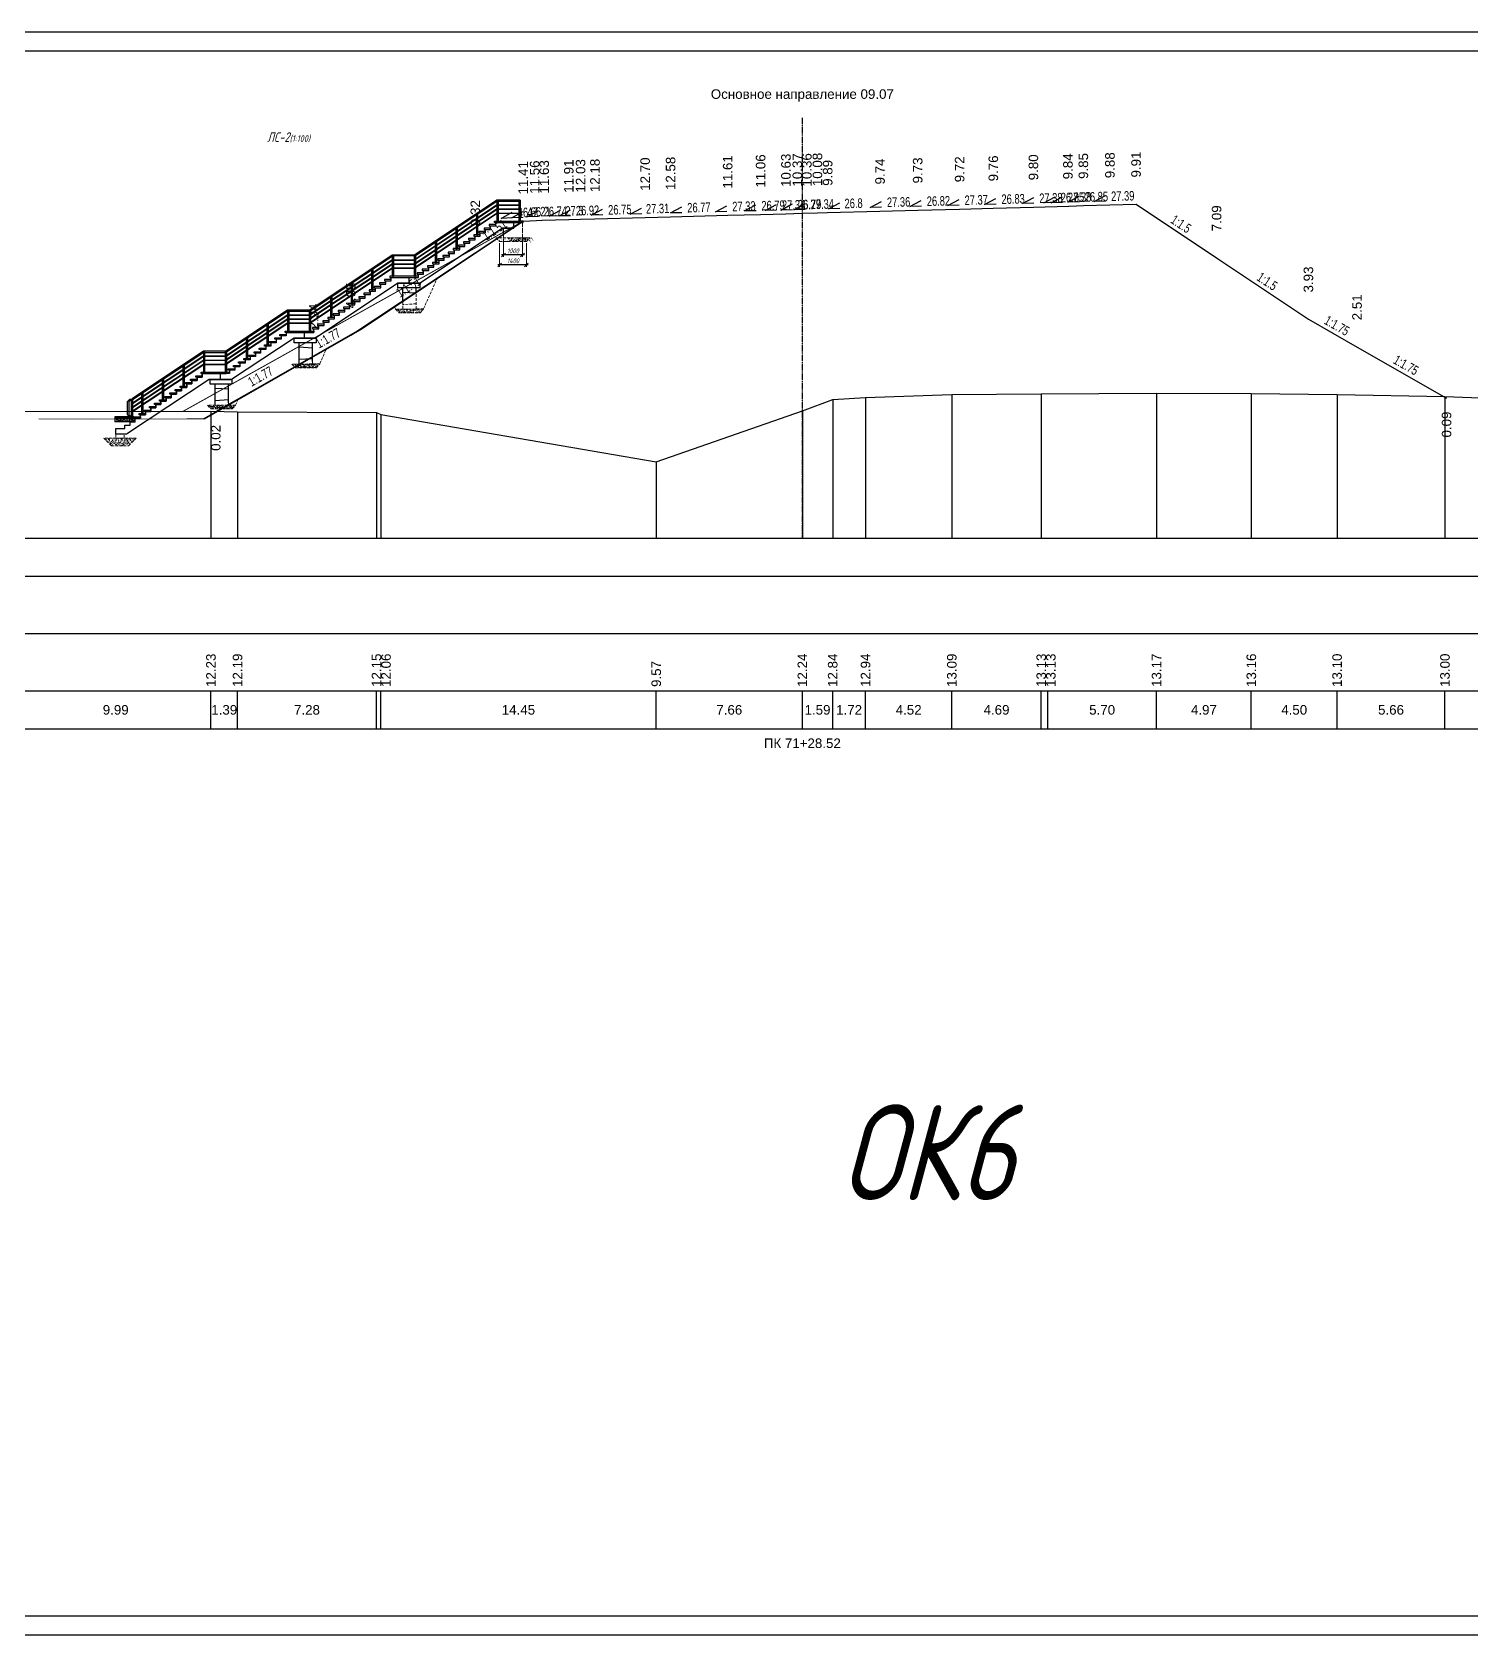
# Model space of a CAD drawing. Header units: millimetres. Extents: x 0 to 285450075, y -3000605 to 8125189010.
# Drawn here: x 8984700 to 9060133, y -37047 to 46953 of the extents above; entities that cross this region are included whole.
import ezdxf
from ezdxf.enums import TextEntityAlignment as Align

# ---------------------------------------------------------------- set-up
doc = ezdxf.new("R2010")
doc.units = ezdxf.units.MM
for name, pattern in [('ACAD_ISO02W100', [15, 12, -3]), ('DASHED', [7, 5, -2, 0]), ('осевая2', [1.125, 0.75, -0.125, 0.125, -0.125]), ('Штриховая', [3, 2, -1])]:
    doc.linetypes.add(name, pattern=pattern)
for name, color, linetype, lineweight in [('!!ТЕКСТ', 3, 'Continuous', 20), ('02_Доп.основные', 255, 'Continuous', 25), ('04_Невидимые', 3, 'Continuous', 13), ('10_Текст', 255, 'Continuous', 25), ('osn linii', 4, 'Continuous', 40), ('ИС_TXT_ЗГЛ', 1, 'Continuous', 35), ('ИС_Земля_Med', 32, 'Земля', 20), ('ИС_ЛС_Mid', 7, 'Continuous', 35), ('ИС_ЛС_Невид', 3, 'Штриховая', 18), ('ИС_ЛС_Тон', 3, 'Continuous', 18), ('ИС_Основная', 7, 'Continuous', 35), ('ИС_РЗМ', 3, 'Continuous', 18)]:
    doc.layers.add(name, color=color, linetype=linetype, lineweight=lineweight)
for name, color, linetype in [('Код_510', 7, 'Continuous'), ('Красный поперечник', 1, 'Continuous'), ('ограждение', 7, 'Continuous'), ('Ось', 1, 'осевая2'), ('Откосы', 7, 'Continuous'), ('Подписи поперечников', 7, 'Continuous'), ('Рабочие отметки', 7, 'Continuous'), ('Таблица', 7, 'Continuous'), ('Уклоны проезжей части', 7, 'Continuous'), ('Черный поперечник', 3, 'Continuous')]:
    doc.layers.add(name, color=color, linetype=linetype)
doc.styles.add('0', font='isocpeur.ttf', dxfattribs={"width": 0.8, "oblique": 15})
doc.styles.add('ISOCPEUR', font='isocpeur.ttf', dxfattribs={"width": 0.8, "oblique": 15, "height": 2.5})
doc.styles.get("Standard").update_dxf_attribs({"font": 'arial.ttf'})
doc.linetypes.add('Земля', pattern='A,5.9,[130,ltypeshp.shx,S=1.5,R=-30,X=0,Y=-1.3],1.5,[130,ltypeshp.shx,S=1.5,R=-30,X=0,Y=-1.3],1.5,[130,ltypeshp.shx,S=1.5,R=-30,X=0,Y=-1.3],0.1', length=9)
doc.dimstyles.new('М100мнв', dxfattribs={"dimscale": 100, "dimtxt": 2.5, "dimasz": 2, "dimexe": 1, "dimexo": 0.9, "dimgap": 0.9, "dimtad": 1, "dimdec": 0, "dimtxsty": '0', "dimblk": 'OBLIQUE', "dimcen": 2.5, "dimdle": 1, "dimclrd": 3, "dimclre": 3, "dimclrt": 256, "dimadec": 0, "dimazin": 0, "dimtfac": 1, "dimtdec": 0, "dimtmove": 1, "dimatfit": 3, "dimldrblk": 'OBLIQUE', "dimfxl": 1, "dimlwe": -1, "dimarcsym": 0})

# ---------------------------------------------------------------- blocks, each defined once
blk = doc.blocks.new('_OBLIQUE')
at = {"color": 0, "linetype": 'ByBlock', "lineweight": -2}
blk.add_line((0.5, 0.5), (-0.5, -0.5), dxfattribs=at)
blk = doc.blocks.new('*D1834')
at = {"layer": 'Defpoints', "color": 0, "transparency": 16777216}
for p in [(9046252, 67286), (9047253, 67286), (9046252, 66386)]:
    blk.add_point(p, dxfattribs=at)
at = {"layer": 'ИС_РЗМ', "color": 3, "lineweight": -2, "transparency": 16777216}
blk.add_line((9047353, 66386), (9046152, 66386), dxfattribs=at)
at = {"layer": 'ИС_РЗМ', "color": 3, "transparency": 16777216}
for p, q in [((9046252, 67196), (9046252, 66286)), ((9047253, 67196), (9047253, 66286))]:
    blk.add_line(p, q, dxfattribs=at)
at = {"layer": 'ИС_РЗМ', "color": 3, "lineweight": -2, "transparency": 16777216, "xscale": 200, "yscale": 200, "zscale": 200, "rotation": 180}
blk.add_blockref('_OBLIQUE', (9046252, 66386), dxfattribs=at)
at = {"layer": 'ИС_РЗМ', "color": 3, "lineweight": -2, "transparency": 16777216, "xscale": 200, "yscale": 200, "zscale": 200}
blk.add_blockref('_OBLIQUE', (9047253, 66386), dxfattribs=at)
at = {"layer": 'ИС_РЗМ', "transparency": 16777216, "insert": (9046753, 66601), "char_height": 250, "attachment_point": 5, "style": '0'}
blk.add_mtext('1000', dxfattribs=at)
blk = doc.blocks.new('*D1835')
at = {"layer": 'Defpoints', "color": 0, "transparency": 16777216}
for p in [(9046052, 67086), (9047452, 67086), (9046052, 65863)]:
    blk.add_point(p, dxfattribs=at)
at = {"layer": 'ИС_РЗМ', "color": 3, "transparency": 16777216}
for p, q in [((9046052, 66996), (9046052, 65763)), ((9047452, 66996), (9047452, 65763))]:
    blk.add_line(p, q, dxfattribs=at)
at = {"layer": 'ИС_РЗМ', "color": 3, "lineweight": -2, "transparency": 16777216}
blk.add_line((9047552, 65863), (9045952, 65863), dxfattribs=at)
at = {"layer": 'ИС_РЗМ', "color": 3, "lineweight": -2, "transparency": 16777216, "xscale": 200, "yscale": 200, "zscale": 200, "rotation": 180}
blk.add_blockref('_OBLIQUE', (9046052, 65863), dxfattribs=at)
at = {"layer": 'ИС_РЗМ', "color": 3, "lineweight": -2, "transparency": 16777216, "xscale": 200, "yscale": 200, "zscale": 200}
blk.add_blockref('_OBLIQUE', (9047452, 65863), dxfattribs=at)
at = {"layer": 'ИС_РЗМ', "transparency": 16777216, "insert": (9046752, 66078), "char_height": 250, "attachment_point": 5, "style": '0'}
blk.add_mtext('1400', dxfattribs=at)
blk = doc.blocks.new('енркен')
at = {"layer": '04_Невидимые'}
h = blk.add_hatch(dxfattribs=at)
h.set_pattern_fill('AR-CONC', color=256, scale=30, angle=180, style=0)
h.set_pattern_definition([(230, (-78330817.23, -160775.62), (-215.1780548, 18.8256405), [22.5, -247.5]), (175, (-78330817.23, -160775.62), (41.6254001, -225.6576401), [18, -198]), (280.45144446, (-78330835.17, -160774.05), (-173.552654, -206.8319973), [19.1220576, -210.3426336]), (226.1842, (-78330817.23, -160835.62), (-320.1723992, 49.6557842), [33.75, -371.25]), (276.6356355, (-78330843.9, -160831.48), (-280.3985837, -292.2355802), [28.6831026, -315.514128]), (171.184164, (-78330817.23, -160835.62), (-280.3985835, -292.2355801), [27, -297.0000003]), (201, (-78330847.23, -160820.62), (-179.07211564, 120.7856672), [22.5, -247.5]), (146, (-78330847.23, -160820.62), (-72.9945996, -217.5450135), [18, -198]), (251.45144474, (-78330862.16, -160810.56), (-252.066713, -96.75934584), [19.122057, -210.3426336]), (217.5, (-78330817.234, -160775.62), (-3.647956595, -99.86815615), [0, -195.6, 0, -201, 0, -198.75]), (187.5, (-78330817.23, -160775.62), (-78.92086123, -118.32351356), [0, -114.6, 0, -191.1, 0, -75.75]), (147.5, (-78330750.33, -160775.62), (-160.14673085, 6.76646152), [0, -75, 0, -234, 0, -310.5]), (137.5, (-78330720.33, -160775.62), (-174.9558508, -30.0314947), [0, -97.5, 0, -155.4, 0, -220.5])])
h.paths.add_polyline_path([(-1230.5, -1070), (-1430.5, -870), (329.5, -870), (329.5, -910), (169.5, -1070)])
h = blk.add_hatch(dxfattribs=at)
h.set_pattern_fill('AR-CONC', color=256, scale=30, angle=180, style=0)
h.set_pattern_definition([(230, (-78322797.28, -160775.66), (-215.1780548, 18.8256405), [22.5, -247.5]), (175, (-78322797.28, -160775.66), (41.6254001, -225.6576401), [18, -198]), (280.45144446, (-78322815.2, -160774.09), (-173.552654, -206.8319973), [19.1220576, -210.3426336]), (226.1842, (-78322797.28, -160835.66), (-320.1723992, 49.6557842), [33.75, -371.25]), (276.6356355, (-78322823.96, -160831.52), (-280.3985837, -292.2355802), [28.6831026, -315.514128]), (171.184164, (-78322797.28, -160835.66), (-280.3985835, -292.2355801), [27, -297.0000003]), (201, (-78322827.28, -160820.66), (-179.07211564, 120.7856672), [22.5, -247.5]), (146, (-78322827.28, -160820.66), (-72.9945996, -217.5450135), [18, -198]), (251.45144474, (-78322842.2, -160810.6), (-252.066713, -96.75934584), [19.122057, -210.3426336]), (217.5, (-78322797.28, -160775.66), (-3.647956595, -99.86815615), [0, -195.6, 0, -201, 0, -198.75]), (187.5, (-78322797.28, -160775.66), (-78.92086123, -118.32351356), [0, -114.6, 0, -191.1, 0, -75.75]), (147.5, (-78322730.38, -160775.66), (-160.14673085, 6.76646152), [0, -75, 0, -234, 0, -310.5]), (137.5, (-78322700.38, -160775.66), (-174.9558508, -30.0314947), [0, -97.5, 0, -155.4, 0, -220.5])])
h.paths.add_polyline_path([(-6689.5, -4610.5), (-6499.7, -4800.3), (-5399.7, -4800.3), (-5220.8, -4600.1)])
h = blk.add_hatch(dxfattribs=at)
h.set_pattern_fill('AR-CONC', color=256, scale=30, angle=180, style=0)
h.set_pattern_definition([(230, (-78317357.28, -163655.66), (-215.1780548, 18.8256405), [22.5, -247.5]), (175, (-78317357.28, -163655.66), (41.6254001, -225.6576401), [18, -198]), (280.45144446, (-78317375.2, -163654.09), (-173.552654, -206.8319973), [19.1220576, -210.3426336]), (226.1842, (-78317357.28, -163715.66), (-320.1723992, 49.6557842), [33.75, -371.25]), (276.6356355, (-78317383.96, -163711.52), (-280.3985837, -292.2355802), [28.6831026, -315.514128]), (171.184164, (-78317357.28, -163715.66), (-280.3985835, -292.2355801), [27, -297.0000003]), (201, (-78317387.28, -163700.66), (-179.07211564, 120.7856672), [22.5, -247.5]), (146, (-78317387.28, -163700.66), (-72.9945996, -217.5450135), [18, -198]), (251.45144474, (-78317402.2, -163690.6), (-252.066713, -96.75934584), [19.122057, -210.3426336]), (217.5, (-78317357.28, -163655.66), (-3.647956595, -99.86815615), [0, -195.6, 0, -201, 0, -198.75]), (187.5, (-78317357.28, -163655.66), (-78.92086123, -118.32351356), [0, -114.6, 0, -191.1, 0, -75.75]), (147.5, (-78317290.38, -163655.66), (-160.14673085, 6.76646152), [0, -75, 0, -234, 0, -310.5]), (137.5, (-78317260.38, -163655.66), (-174.9558508, -30.0314947), [0, -97.5, 0, -155.4, 0, -220.5])])
h.paths.add_polyline_path([(-12129.5, -7490.5), (-11939.7, -7680.3), (-10839.7, -7680.3), (-10660.8, -7480.1)])
h = blk.add_hatch(dxfattribs=at)
h.set_pattern_fill('AR-CONC', color=256, scale=30, angle=180, style=0)
h.set_pattern_definition([(230, (-78312947.28, -165815.66), (-215.1780548, 18.8256405), [22.5, -247.5]), (175, (-78312947.28, -165815.66), (41.6254001, -225.6576401), [18, -198]), (280.45144446, (-78312965.2, -165814.09), (-173.552654, -206.8319973), [19.1220576, -210.3426336]), (226.1842, (-78312947.28, -165875.66), (-320.1723992, 49.6557842), [33.75, -371.25]), (276.6356355, (-78312973.96, -165871.52), (-280.3985837, -292.2355802), [28.6831026, -315.514128]), (171.184164, (-78312947.28, -165875.66), (-280.3985835, -292.2355801), [27, -297.0000003]), (201, (-78312977.28, -165860.66), (-179.07211564, 120.7856672), [22.5, -247.5]), (146, (-78312977.28, -165860.66), (-72.9945996, -217.5450135), [18, -198]), (251.45144474, (-78312992.2, -165850.6), (-252.066713, -96.75934584), [19.122057, -210.3426336]), (217.5, (-78312947.28, -165815.66), (-3.647956595, -99.86815615), [0, -195.6, 0, -201, 0, -198.75]), (187.5, (-78312947.28, -165815.66), (-78.92086123, -118.32351356), [0, -114.6, 0, -191.1, 0, -75.75]), (147.5, (-78312880.38, -165815.66), (-160.14673085, 6.76646152), [0, -75, 0, -234, 0, -310.5]), (137.5, (-78312850.38, -165815.66), (-174.9558508, -30.0314947), [0, -97.5, 0, -155.4, 0, -220.5])])
h.paths.add_polyline_path([(-16539.5, -9650.5), (-16349.7, -9840.3), (-15249.7, -9840.3), (-15070.8, -9640.1)])
h = blk.add_hatch(dxfattribs=at)
h.set_pattern_fill('ANSI33', color=256, scale=10, style=0)
h.set_pattern_definition([(45, (-919233.06, -567931.184), (-44.9012806, 44.9012806), []), (45, (-919188.16, -567931.184), (-44.9012806, 44.9012806), [31.75, -15.875])])
h.paths.add_polyline_path([(-21405, -10260.2), (-21405, -10360.2), (-20405, -10360.2), (-20405, -10260), (-21404.8, -10260), (-21405, -10260.2), (-21405, -10260.2)])
h = blk.add_hatch(dxfattribs=at)
h.set_pattern_fill('AR-CONC', color=256, scale=30, angle=180, style=0)
h.set_pattern_definition([(230, (-78255430.01, -164305.7), (-215.1780548, 18.8256405), [22.5, -247.5]), (175, (-78255430, -164305.7), (41.6254001, -225.6576401), [18, -198]), (280.45144446, (-78255447.94, -164304.13), (-173.552654, -206.8319973), [19.1220576, -210.3426336]), (226.1842, (-78255430, -164365.7), (-320.1723992, 49.6557842), [33.75, -371.25]), (276.6356355, (-78255456.7, -164361.56), (-280.3985837, -292.2355802), [28.6831026, -315.514128]), (171.184164, (-78255430, -164365.7), (-280.3985835, -292.2355801), [27, -297.0000003]), (201, (-78255460.01, -164350.7), (-179.07211564, 120.7856672), [22.5, -247.5]), (146, (-78255460, -164350.7), (-72.9945996, -217.5450135), [18, -198]), (251.45144474, (-78255474.93, -164340.64), (-252.066713, -96.75934584), [19.122057, -210.3426336]), (217.5, (-78255430.01, -164305.7), (-3.647956595, -99.86815615), [0, -195.6, 0, -201, 0, -198.75]), (187.5, (-78255430.01, -164305.7), (-78.92086123, -118.32351356), [0, -114.6, 0, -191.1, 0, -75.75]), (147.5, (-78255363.11, -164305.7), (-160.14673085, 6.76646152), [0, -75, 0, -234, 0, -310.5]), (137.5, (-78255333.11, -164305.7), (-174.9558508, -30.0314947), [0, -97.5, 0, -155.4, 0, -220.5])])
h.paths.add_polyline_path([(-20335, -10510.2), (-20335, -10400.1), (-20335, -10360.2), (-21405, -10360.2), (-21405, -10510.2)])
h = blk.add_hatch(dxfattribs=at)
h.set_pattern_fill('AR-CONC', color=256, scale=30, angle=180, style=0)
h.set_pattern_definition([(230, (-78316272.28, -164375.7), (-215.1780548, 18.8256405), [22.5, -247.5]), (175, (-78316272.28, -164375.7), (41.6254001, -225.6576401), [18, -198]), (280.45144446, (-78316290.2, -164374.13), (-173.552654, -206.8319973), [19.1220576, -210.3426336]), (226.1842, (-78316272.28, -164435.7), (-320.1723992, 49.6557842), [33.75, -371.25]), (276.6356355, (-78316298.96, -164431.56), (-280.3985837, -292.2355802), [28.6831026, -315.514128]), (171.184164, (-78316272.28, -164435.7), (-280.3985835, -292.2355801), [27, -297.0000003]), (201, (-78316302.28, -164420.7), (-179.07211564, 120.7856672), [22.5, -247.5]), (146, (-78316302.28, -164420.7), (-72.9945996, -217.5450135), [18, -198]), (251.45144474, (-78316317.2, -164410.64), (-252.066713, -96.75934584), [19.122057, -210.3426336]), (217.5, (-78316272.28, -164375.7), (-3.647956595, -99.86815615), [0, -195.6, 0, -201, 0, -198.75]), (187.5, (-78316272.28, -164375.7), (-78.92086123, -118.32351356), [0, -114.6, 0, -191.1, 0, -75.75]), (147.5, (-78316205.38, -164375.7), (-160.14673085, 6.76646152), [0, -75, 0, -234, 0, -310.5]), (137.5, (-78316175.38, -164375.7), (-174.9558508, -30.0314947), [0, -97.5, 0, -155.4, 0, -220.5])])
h.paths.add_polyline_path([(-21985, -11370), (-21585, -11770), (-20685, -11770), (-20285, -11370)])
at = {"color": 5}
blk.add_lwpolyline([(-160, 1100), (-1373.2, 1100), (-5695, -1780.1), (-6863.2, -1780.1), (-11183.1, -4660), (-12353.2, -4660), (-15593.2, -6820), (-16763.2, -6820), (-20475, -9294.6)], dxfattribs=at)
at = {"layer": '02_Доп.основные'}
for p, q in [((-6300, -4200), (-6300, -3500)), ((-5600, -3770), (-6300, -3730)), ((-5600, -3733.3), (-5600, -3500)), ((-12365, -5830), (-11165, -5830)), ((-12285, -5760), (-11195, -5760)), ((-11740, -7302.8), (-11740, -6380)), ((-11040, -6650), (-11740, -6610)), ((-11040, -7360), (-11040, -6380)), ((-11040, -7210), (-11740, -7250)), ((-11740, -7487.8), (-11740, -7302.8)), ((-16775, -7990), (-15575, -7990)), ((-16695, -7920), (-15605, -7920)), ((-16150, -9462.8), (-16150, -8540)), ((-15450, -8810), (-16150, -8770)), ((-15450, -9520), (-15450, -8540)), ((-15450, -9370), (-16150, -9410)), ((-16150, -9647.8), (-16150, -9462.8)), ((-20405, -10260), (-21405, -10260)), ((-20405, -10360), (-21405, -10360)), ((-20405, -10510), (-21405, -10510))]:
    blk.add_line(p, q, dxfattribs=at)
for points in [[(-180, -70), (-1320, -70), (-1500, -70), (-1500, 0), (-1320, 0), (-210, 0)], [(-120, -70), (0, -70), (0, 0), (-160, 0)], [(-120, -70), (0, -70), (0, 0), (-160, 0)], [(-5970, -3250), (-5970, -2950), (-5485, -2950), (-5485, -2770), (-5215, -2770), (-5215, -2590), (-4945, -2590), (-4945, -2410), (-4675, -2410), (-4675, -2230), (-4405, -2230), (-4405, -2050), (-4135, -2050), (-4135, -1870), (-3865, -1870), (-3865, -1690), (-3595, -1690), (-3595, -1510), (-3325, -1510), (-3325, -1330), (-3055, -1330), (-3055, -1150), (-2785, -1150), (-2785, -970), (-2515, -970), (-2515, -790), (-2245, -790), (-2245, -610), (-1975, -610), (-1975, -430), (-1705, -430), (-1705, -250), (-1435, -250), (-1435, -70), (-500, -70), (-500, -370), (-1075, -370), (-5395, -3250), (-5970, -3250)], [(-11460, -6130), (-11460, -5830), (-10975, -5830), (-10975, -5650), (-10705, -5650), (-10705, -5470), (-10435, -5470), (-10435, -5290), (-10165, -5290), (-10165, -5110), (-9895, -5110), (-9895, -4930), (-9625, -4930), (-9625, -4750), (-9355, -4750), (-9355, -4570), (-9085, -4570), (-9085, -4390), (-8815, -4390), (-8815, -4210), (-8545, -4210), (-8545, -4030), (-8275, -4030), (-8275, -3850), (-8005, -3850), (-8005, -3670), (-7735, -3670), (-7735, -3490), (-7465, -3490), (-7465, -3310), (-7195, -3310), (-7195, -3130), (-6925, -3130), (-6925, -2950), (-5990, -2950), (-5990, -3250), (-6565, -3250), (-10885, -6130), (-11460, -6130)], [(-6565, -3250), (-5415, -3250), (-5415, -3500), (-6565, -3500), (-6565, -3250)], [(-11480, -5830), (-11480, -6130), (-12005, -6130), (-15295, -8290), (-15870, -8290), (-15870, -7990), (-15565, -7990)], [(-12365, -5830), (-12415, -5830), (-12415, -6010), (-12685, -6010), (-12685, -6190), (-12955, -6190), (-12955, -6370), (-13225, -6370), (-13225, -6550)], [(-12355, -5830), (-12475, -5830), (-12475, -5760), (-12335, -5760)], [(-11145, -5760), (-10975, -5760), (-10975, -5830), (-11165, -5830)], [(-13495, -6550), (-13495, -6730), (-13765, -6730), (-13765, -6910), (-14035, -6910), (-14035, -7090), (-14305, -7090), (-14305, -7270)], [(-13425, -6550), (-13565, -6550), (-13565, -6480), (-13415, -6480)], [(-13365, -6480), (-13225, -6480), (-13225, -6550), (-13425, -6550)], [(-12005, -6130), (-10855, -6130), (-10855, -6380), (-12005, -6380), (-12005, -6130)], [(-14575, -7270), (-14575, -7450), (-14845, -7450), (-14845, -7630), (-15115, -7630), (-15115, -7810), (-15385, -7810), (-15385, -7990), (-15565, -7990)], [(-14505, -7270), (-14645, -7270), (-14645, -7200), (-14495, -7200)], [(-14445, -7200), (-14305, -7200), (-14305, -7270), (-14505, -7270)], [(-21360, -11170), (-21360, -10870), (-20875, -10870), (-20875, -10690), (-20605, -10690), (-20605, -10510), (-20335, -10510), (-20335, -10330), (-20065, -10330), (-20065, -10150), (-19795, -10150), (-19795, -9970), (-19525, -9970), (-19525, -9790), (-19255, -9790), (-19255, -9610), (-18985, -9610), (-18985, -9430), (-18715, -9430), (-18715, -9250), (-18445, -9250), (-18445, -9070), (-18175, -9070), (-18175, -8890), (-17905, -8890), (-17905, -8710), (-17635, -8710), (-17635, -8530), (-17365, -8530), (-17365, -8350), (-17095, -8350), (-17095, -8170), (-16825, -8170), (-16825, -7990), (-15890, -7990), (-15890, -8290), (-16465, -8290), (-20785, -11170), (-21360, -11170)], [(-16775, -7990), (-16825, -7990), (-16825, -8170), (-17095, -8170), (-17095, -8350), (-17365, -8350), (-17365, -8530), (-17635, -8530), (-17635, -8710)], [(-16765, -7990), (-16885, -7990), (-16885, -7920), (-16745, -7920)], [(-16415, -8290), (-15265, -8290), (-15265, -8540), (-16415, -8540), (-16415, -8290)], [(-15555, -7920), (-15385, -7920), (-15385, -7990), (-15575, -7990)], [(-17905, -8710), (-17905, -8890), (-18175, -8890), (-18175, -9070), (-18445, -9070), (-18445, -9250), (-18715, -9250), (-18715, -9430)], [(-17835, -8710), (-17975, -8710), (-17975, -8640), (-17825, -8640)], [(-17775, -8640), (-17635, -8640), (-17635, -8710), (-17835, -8710)], [(-18985, -9430), (-18985, -9610), (-19255, -9610), (-19255, -9790), (-19525, -9790), (-19525, -9970), (-19795, -9970), (-19795, -10150), (-19975, -10150)], [(-18915, -9430), (-19055, -9430), (-19055, -9360), (-18905, -9360)], [(-18855, -9360), (-18715, -9360), (-18715, -9430), (-18915, -9430)], [(-21405, -10260), (-21405, -10360)], [(-21405, -10360), (-21405, -10510)], [(-20405, -10260), (-20405, -10360)]]:
    blk.add_lwpolyline(points, dxfattribs=at)
for points in [[(-2245, -720), (-2585, -720), (-2585, -790), (-2245, -790)], [(-1975, -540), (-2315, -540), (-2315, -610), (-1975, -610)], [(-1705, -360), (-2045, -360), (-2045, -430), (-1705, -430)], [(-1435, -180), (-1775, -180), (-1775, -250), (-1435, -250)], [(-3595, -1620), (-3935, -1620), (-3935, -1690), (-3595, -1690)], [(-3325, -1440), (-3665, -1440), (-3665, -1510), (-3325, -1510)], [(-3055, -1260), (-3395, -1260), (-3395, -1330), (-3055, -1330)], [(-2785, -1080), (-3125, -1080), (-3125, -1150), (-2785, -1150)], [(-2515, -900), (-2855, -900), (-2855, -970), (-2515, -970)], [(-4945, -2520), (-5285, -2520), (-5285, -2590), (-4945, -2590)], [(-4675, -2340), (-5015, -2340), (-5015, -2410), (-4675, -2410)], [(-4405, -2160), (-4745, -2160), (-4745, -2230), (-4405, -2230)], [(-4135, -1980), (-4475, -1980), (-4475, -2050), (-4135, -2050)], [(-3865, -1800), (-4205, -1800), (-4205, -1870), (-3865, -1870)], [(-7195, -3240), (-7535, -3240), (-7535, -3310), (-7195, -3310)], [(-6925, -3060), (-7265, -3060), (-7265, -3130), (-6925, -3130)], [(-5485, -2880), (-6985, -2880), (-6985, -2950), (-5485, -2950)], [(-5215, -2700), (-5555, -2700), (-5555, -2770), (-5215, -2770)], [(-8545, -4140), (-8885, -4140), (-8885, -4210), (-8545, -4210)], [(-8275, -3960), (-8615, -3960), (-8615, -4030), (-8275, -4030)], [(-8005, -3780), (-8345, -3780), (-8345, -3850), (-8005, -3850)], [(-7735, -3600), (-8075, -3600), (-8075, -3670), (-7735, -3670)], [(-7465, -3420), (-7805, -3420), (-7805, -3490), (-7465, -3490)], [(-9895, -5040), (-10235, -5040), (-10235, -5110), (-9895, -5110)], [(-9625, -4860), (-9965, -4860), (-9965, -4930), (-9625, -4930)], [(-9355, -4680), (-9695, -4680), (-9695, -4750), (-9355, -4750)], [(-9085, -4500), (-9425, -4500), (-9425, -4570), (-9085, -4570)], [(-8815, -4320), (-9155, -4320), (-9155, -4390), (-8815, -4390)], [(-10705, -5580), (-11045, -5580), (-11045, -5650), (-10705, -5650)], [(-10435, -5400), (-10775, -5400), (-10775, -5470), (-10435, -5470)], [(-10165, -5220), (-10505, -5220), (-10505, -5290), (-10165, -5290)], [(-13495, -6730), (-13835, -6730), (-13835, -6660), (-13495, -6660)], [(-12955, -6370), (-13295, -6370), (-13295, -6300), (-12955, -6300)], [(-12685, -6190), (-13025, -6190), (-13025, -6120), (-12685, -6120)], [(-12415, -6010), (-12755, -6010), (-12755, -5940), (-12415, -5940)], [(-14845, -7630), (-15185, -7630), (-15185, -7560), (-14845, -7560)], [(-14575, -7450), (-14915, -7450), (-14915, -7380), (-14575, -7380)], [(-14035, -7090), (-14375, -7090), (-14375, -7020), (-14035, -7020)], [(-13765, -6910), (-14105, -6910), (-14105, -6840), (-13765, -6840)], [(-17095, -8350), (-17435, -8350), (-17435, -8280), (-17095, -8280)], [(-16825, -8170), (-17165, -8170), (-17165, -8100), (-16825, -8100)], [(-15115, -7810), (-15455, -7810), (-15455, -7740), (-15115, -7740)], [(-18445, -9250), (-18785, -9250), (-18785, -9180), (-18445, -9180)], [(-18175, -9070), (-18515, -9070), (-18515, -9000), (-18175, -9000)], [(-17905, -8890), (-18245, -8890), (-18245, -8820), (-17905, -8820)], [(-17365, -8530), (-17705, -8530), (-17705, -8460), (-17365, -8460)], [(-19795, -10150), (-20135, -10150), (-20135, -10080), (-19795, -10080)], [(-19525, -9970), (-19865, -9970), (-19865, -9900), (-19525, -9900)], [(-19255, -9790), (-19595, -9790), (-19595, -9720), (-19255, -9720)], [(-18985, -9610), (-19325, -9610), (-19325, -9540), (-18985, -9540)], [(-20065, -10330), (-20405, -10330), (-20405, -10260), (-20065, -10260)]]:
    blk.add_lwpolyline(points, close=True, dxfattribs=at)
at = {"layer": '02_Доп.основные', "flags": 128}
blk.add_lwpolyline([(-1030, -680), (-1030, -370), (-490, -370), (-490, -70), (-30, -70)], dxfattribs=at)
at = {"layer": '04_Невидимые', "linetype": 'DASHED', "ltscale": 30}
for p, q in [((-5220.8, -4600.1), (-4514.1, -3009.4)), ((-5600, -4602.8), (-5600, -3733.3)), ((-6689.5, -4610.5), (-6746.1, -4497.4)), ((-6300, -4607.8), (-6300, -4200)), ((-5600, -4330), (-6300, -4370)), ((-10660.8, -7480.1), (-10312.7, -6696.5)), ((-11040, -7482.8), (-11040, -7360)), ((-15450, -9642.8), (-15450, -9520)), ((-15070.8, -9640.1), (-14937, -9339))]:
    blk.add_line(p, q, dxfattribs=at)
blk.add_lwpolyline([(-1430.5, -870), (-1230.5, -1070), (169.5, -1070), (369.5, -870), (-1430.5, -870)], dxfattribs=at)
for points in [[(-6499.7, -4800.3), (-5399.7, -4800.3), (-5220.8, -4600.1), (-6689.5, -4610.5)], [(-11939.7, -7680.3), (-10839.7, -7680.3), (-10660.8, -7480.1), (-12129.5, -7490.5)], [(-16349.7, -9840.3), (-15249.7, -9840.3), (-15070.8, -9640.1), (-16539.5, -9650.5)], [(-21585, -11770), (-20685, -11770), (-20285, -11370), (-21985, -11370)], [(-20910, -11170), (-21360, -11170), (-21360, -11370), (-20910, -11370)]]:
    blk.add_lwpolyline(points, close=True, dxfattribs=at)
at = {"layer": 'osn linii', "lineweight": -3}
blk.add_lwpolyline([(-20590.2, -9387.9), (-20675, -9472.7), (-20675, -10133), (-20590.2, -10217.9), (-20525, -10217.9), (-20525, -10277.9), (-20615, -10277.9), (-20735, -10157.9), (-20735, -9447.9), (-20615, -9327.9), (-20525, -9327.9), (-20525, -9387.9)], close=True, dxfattribs=at)
at = {"layer": 'ИС_Земля_Med', "ltscale": 0.8}
blk.add_lwpolyline([(-16722.2, -10359.1), (-17625.5, -10365.5), (-22607.3, -10372.5), (-25388, -10359.1)], dxfattribs=at)
at = {"layer": 'ИС_ЛС_Mid', "color": 7}
for points in [[(-12415, -5830), (-12365, -5830)], [(-16825, -7990), (-16775, -7990)]]:
    blk.add_lwpolyline(points, dxfattribs=at)
at = {"layer": 'ИС_ЛС_Невид', "ltscale": 200}
blk.add_line((-1030, -680.1), (-1030, -870.1), dxfattribs=at)
at = {"layer": 'ИС_ЛС_Тон', "linetype": 'ACAD_ISO02W100', "ltscale": 20}
blk.add_line((-1030, -680), (-1030, -870), dxfattribs=at)
at = {"layer": 'ИС_ЛС_Тон', "linetype": 'ACAD_ISO02W100', "ltscale": 20, "extrusion": (0, 0, -1)}
blk.add_line((-30, -70), (-30, -870), dxfattribs=at)
at = {"layer": 'ИС_Основная', "color": 1}
for p, q in [((-8437.5, -5625), (0, 0)), ((-16722.2, -10359.1), (-8437.5, -5625))]:
    blk.add_line(p, q, dxfattribs=at)
at = {"layer": 'ограждение', "color": 4}
for p, q in [((-1373.2, 1100), (-5693.3, -1780.1)), ((-1355, 1040), (-5645, -1820)), ((-1355, 1040), (-210, 1040)), ((-6863.2, -1780), (-11183.3, -4660.1)), ((-6845, -1840), (-11135, -4700)), ((-12353.2, -4660), (-15593.2, -6820)), ((-12335, -4720), (-15555, -6866.7)), ((-11185, -4660), (-12352.8, -4660)), ((-12335, -4720), (-11195, -4720)), ((-16745, -6880), (-20475, -9366.7)), ((-16745, -6880), (-15605, -6880))]:
    blk.add_line(p, q, dxfattribs=at)
at = {"layer": 'ограждение', "color": 1}
for p, q in [((-1355, 857), (-5645, -1985.5)), ((-1355, 825), (-5645, -2017.5)), ((-1355, 642), (-5645, -2200.5)), ((-1355, 610), (-5645, -2232.5)), ((-1355, 427), (-5645, -2415.5)), ((-1355, 395), (-5645, -2447.5)), ((-6840, -2023), (-11145, -4875.4)), ((-6840, -2055), (-11145, -4907.4)), ((-6840, -2238), (-11145, -5090.4)), ((-6840, -2270), (-11145, -5122.4)), ((-6840, -2453), (-11145, -5305.4)), ((-6840, -2485), (-11145, -5337.4)), ((-12335, -4903), (-15555, -7036.5)), ((-12335, -4935), (-15555, -7068.5)), ((-12335, -5118), (-15555, -7251.5)), ((-12335, -5150), (-15555, -7283.5)), ((-12335, -5333), (-15555, -7466.5)), ((-12335, -5365), (-15555, -7498.5)), ((-16745, -7063), (-20475, -9534.4)), ((-16745, -7095), (-20475, -9566.4)), ((-16745, -7278), (-20475, -9749.4)), ((-16745, -7310), (-20475, -9781.4)), ((-16745, -7493), (-20475, -9964.4)), ((-16745, -7525), (-20475, -9996.4))]:
    blk.add_line(p, q, dxfattribs=at)
at = {"layer": 'ограждение', "color": 4}
for points in [[(-1373.2, 1100), (-210, 1100)], [(-6863.2, -1780), (-5693.3, -1780.1)], [(-5645, -1820), (-6790, -1820)]]:
    blk.add_lwpolyline(points, dxfattribs=at)
at = {"layer": 'ограждение'}
for points in [[(-1355, 1100), (-1305, 1100), (-1305, -15), (-1355, -15)], [(-210, 1100), (-160, 1100), (-160, -15), (-210, -15)], [(-2435, 392.1), (-2385, 425.4), (-2385, -735), (-2435, -735)], [(-3515, -327.9), (-3465, -294.6), (-3465, -1455), (-3515, -1455)], [(-4595, -1047.9), (-4545, -1014.6), (-4545, -2175), (-4595, -2175)], [(-7925, -2487.9), (-7875, -2454.6), (-7875, -3615), (-7925, -3615)], [(-6840, -1780), (-6790, -1780), (-6790, -2895), (-6840, -2895)], [(-5695, -1780.1), (-5645, -1780.1), (-5645, -2895.1), (-5695, -2895.1)], [(-9005, -3207.9), (-8955, -3174.6), (-8955, -4335), (-9005, -4335)], [(-10085, -3927.9), (-10035, -3894.6), (-10035, -5055), (-10085, -5055)], [(-12335, -4660), (-12285, -4660), (-12285, -5775), (-12335, -5775)], [(-11195, -4660), (-11145, -4660), (-11145, -5775), (-11195, -5775)], [(-13415, -5367.9), (-13365, -5334.6), (-13365, -6495), (-13415, -6495)], [(-14495, -6087.9), (-14445, -6054.6), (-14445, -7215), (-14495, -7215)], [(-17825, -7527.9), (-17775, -7494.6), (-17775, -8655), (-17825, -8655)], [(-16745, -6820), (-16695, -6820), (-16695, -7935), (-16745, -7935)], [(-15605, -6820), (-15555, -6820), (-15555, -7935), (-15605, -7935)], [(-18905, -8247.9), (-18855, -8214.6), (-18855, -9375), (-18905, -9375)], [(-19985, -8967.9), (-19935, -8934.6), (-19935, -10095), (-19985, -10095)], [(-20525, -9327.9), (-20475, -9294.6), (-20475, -10455), (-20525, -10455)]]:
    blk.add_lwpolyline(points, close=True, dxfattribs=at)
at = {"layer": 'ограждение', "color": 1}
for points in [[(-1355, 857), (-210, 857), (-210, 825), (-1355, 825)], [(-1355, 642), (-210, 642), (-210, 610), (-1355, 610)], [(-1355, 427), (-210, 427), (-210, 395), (-1355, 395)], [(-6790, -2023.1), (-5695, -2023.1), (-5695, -2055.1), (-6790, -2055.1)], [(-6790, -2238.1), (-5695, -2238.1), (-5695, -2270.1), (-6790, -2270.1)], [(-6790, -2453.1), (-5695, -2453.1), (-5695, -2485.1), (-6790, -2485.1)], [(-12285, -4903), (-11195, -4903), (-11195, -4935), (-12285, -4935)], [(-12285, -5118), (-11195, -5118), (-11195, -5150), (-12285, -5150)], [(-12285, -5333), (-11195, -5333), (-11195, -5365), (-12285, -5365)], [(-16695, -7063), (-15605, -7063), (-15605, -7095), (-16695, -7095)], [(-16695, -7278), (-15605, -7278), (-15605, -7310), (-16695, -7310)], [(-16695, -7493), (-15605, -7493), (-15605, -7525), (-16695, -7525)]]:
    blk.add_lwpolyline(points, close=True, dxfattribs=at)
at = {"layer": '10_Текст', "style": 'ISOCPEUR', "oblique": 15, "width": 0.9}
blk.add_text('1:1', height=187.5, rotation=45, dxfattribs=at).set_placement((370.2, -1183, 120.6))
at = {"layer": 'ИС_TXT_ЗГЛ', "insert": (-12295.8, 4388.5), "char_height": 500, "width": 2974.342, "attachment_point": 5, "style": '0'}
blk.add_mtext('\\pxsm0.8,qc;ЛС-2{\\H0.7x;(1:100)}', dxfattribs=at)
at = {"layer": 'ИС_РЗМ'}
for base, p1, p2, picture, middle, set_off in [((-1230.5, -2293), (169.5, -1070), (-1230.5, -1070), '*D1835', (-530.5, -2078), (-9047282.9, -68156.1)), ((-1030.5085, -1770.0087), (-30.013, -870.0087), (-1030.5085, -870.0087), '*D1834', (-530.2607, -1555.0087), (-9047282.8581, -68156.0551))]:
    dim = blk.add_linear_dim(base=base, p1=p1, p2=p2, angle=180, dimstyle='М100мнв', dxfattribs=at)
    dim.commit()
    dim.dimension.update_dxf_attribs({"geometry": picture, "text_midpoint": middle, "insert": set_off})

msp = doc.modelspace()

# ---------------------------------------------------------------- linework, layer by layer
at = {"flags": 128}
for points in [[(8882475.8465, -37046.6388), (9120075.8465, -37046.6388), (9120075.8465, 46953.3612), (8882475.8465, 46953.3612)], [(8886475.8465, -36046.6388), (9119075.8465, -36046.6388), (9119075.8465, 45953.3612), (8886475.8465, 45953.3612)]]:
    msp.add_lwpolyline(points, close=True, dxfattribs=at)
at = {"color": 40, "true_color": 0xf8d731, "const_width": 50}
msp.add_lwpolyline([(8992630.7874, 27083.9737), (9010443.983, 37043.1216)], dxfattribs=at)
at = {"layer": 'Код_510'}
for p, q in [((8994078.729, 10433.7233), (8994078.729, 12433.7233)), ((8995472.1973, 10433.7233), (8995472.1973, 12433.7233)), ((9002755.3646, 10433.7233), (9002755.3646, 12433.7233)), ((9002975.951, 10433.7233), (9002975.951, 12433.7233)), ((9017421.9807, 10433.7233), (9017421.9807, 12433.7233)), ((9025082.2061, 10433.7233), (9025082.2061, 12433.7233)), ((9026672.8341, 10433.7233), (9026672.8341, 12433.7233)), ((9028393.2552, 10433.7233), (9028393.2552, 12433.7233)), ((9032917.3077, 10433.7233), (9032917.3077, 12433.7233)), ((9037606.0937, 10433.7233), (9037606.0937, 12433.7233)), ((9037948.8353, 10433.7233), (9037948.8353, 12433.7233)), ((9043648.5718, 10433.7233), (9043648.5718, 12433.7233)), ((9048618.9164, 10433.7233), (9048618.9164, 12433.7233)), ((9053114.4143, 10433.7233), (9053114.4143, 12433.7233)), ((9058771.1673, 10433.7233), (9058771.1673, 12433.7233))]:
    msp.add_line(p, q, dxfattribs=at)
at = {"layer": 'Красный поперечник'}
for p, q in [((9037194.6143, 37784.755), (9039059.6719, 37835.8206)), ((9039059.6719, 37835.8206), (9039448.5056, 37846.2596)), ((9039448.5056, 37846.2596), (9039812.7163, 37856.2326)), ((9039812.7163, 37856.2326), (9041205.951, 37893.6403)), ((9041205.951, 37893.6403), (9042573.8793, 37931.1091)), ((9042573.8793, 37931.1091), (9046798.632, 35113.2398)), ((9007938.3724, 35385.9552), (9010443.983, 37043.1216)), ((9010443.983, 37043.1216), (9011149.593, 37076.0425)), ((9011149.593, 37076.0425), (9011448.0423, 37090.1329)), ((9011448.0423, 37090.1329), (9012835.65, 37127.2386)), ((9012835.65, 37127.2386), (9013456.1608, 37144.1782)), ((9013456.1608, 37144.1782), (9014209.2052, 37164.4529)), ((9014209.2052, 37164.4529), (9016840.0811, 37234.8334)), ((9016840.0811, 37234.8334), (9018175.2393, 37271.3028)), ((9018175.2393, 37271.3028), (9021167.7966, 37351.4054)), ((9021167.7966, 37351.4054), (9022894.3178, 37398.5909)), ((9022894.3178, 37398.5909), (9024221.139, 37434.1306)), ((9024221.139, 37434.1306), (9025053.0452, 37456.8721)), ((9025053.0452, 37456.8721), (9025082.2532, 37457.6547)), ((9025082.2532, 37457.6547), (9025871.7374, 37478.8081)), ((9025871.7374, 37478.8081), (9026408.5252, 37493.4844)), ((9026408.5252, 37493.4844), (9029152.5631, 37567.0222)), ((9029152.5631, 37567.0222), (9031127.6037, 37621.0509)), ((9031127.6037, 37621.0509), (9033327.1636, 37680.0366)), ((9033327.1636, 37680.0366), (9035093.6378, 37728.3815)), ((9035093.6378, 37728.3815), (9037194.6143, 37784.755)), ((9001407.4497, 31070.3666), (9007938.3724, 35385.9552)), ((9046798.632, 35113.2398), (9051610.4126, 31906.5145)), ((9051610.4126, 31906.5145), (9054159.7376, 30448.0343)), ((8999464.243, 29969.5416), (9001407.4497, 31070.3666)), ((9054159.7376, 30448.0343), (9058853.2515, 27765.4032)), ((8994330.8532, 27064.5396), (8999464.243, 29969.5416))]:
    msp.add_line(p, q, dxfattribs=at)
at = {"layer": 'Ось', "ltscale": 15}
msp.add_line((9025082.2532, 20433.7233), (9025082.2532, 42453.3612), dxfattribs=at)
at = {"layer": 'Таблица'}
for p, q in [((8904475.8465, 20433.7233), (9100874.8495, 20433.7233)), ((8904475.8465, 18433.7233), (9100874.8495, 18433.7233)), ((8904475.8465, 15433.7233), (9100874.8495, 15433.7233)), ((8904475.8465, 12433.7233), (9100874.8495, 12433.7233)), ((8904475.8465, 10433.7233), (9100874.8495, 10433.7233))]:
    msp.add_line(p, q, dxfattribs=at)
at = {"layer": 'Уклоны проезжей части', "flags": 128}
for points in [[(9021125.8821, 37550.3359), (9020526.106, 37533.9441), (9021117.6862, 37850.2239)], [(9021125.8821, 37550.3359), (9020526.106, 37533.9441), (9021117.6862, 37850.2239)], [(9022652.6487, 37592.1906), (9022052.8638, 37576.125), (9022644.6159, 37892.0831)], [(9022652.6487, 37592.1906), (9022052.8638, 37576.125), (9022644.6159, 37892.0831)], [(9023731.9157, 37620.8329), (9023132.1398, 37604.437), (9023723.7178, 37920.7209)], [(9023731.9157, 37620.8329), (9023132.1398, 37604.437), (9023723.7178, 37920.7209)], [(9024557.3102, 37643.6625), (9023957.5254, 37627.5919), (9024549.2749, 37943.5549)], [(9024571.9142, 37644.0538), (9023972.1294, 37627.9832), (9024563.8789, 37943.9462)], [(9025234.9542, 37661.4739), (9024635.1783, 37645.0755), (9025226.755, 37961.3618)], [(9025234.9542, 37661.4739), (9024635.1783, 37645.0755), (9025226.755, 37961.3618)], [(9027050.3993, 37710.7591), (9026450.6146, 37694.6854), (9027042.3624, 38010.6514)], [(9027050.3993, 37710.7591), (9026450.6146, 37694.6854), (9027042.3624, 38010.6514)], [(9029234.9037, 37769.3508), (9028635.1281, 37752.9435), (9029226.7, 38069.2386)], [(9029234.9037, 37769.3508), (9028635.1281, 37752.9435), (9029226.7, 38069.2386)], [(9031322.2984, 37826.3452), (9030722.5141, 37810.2607), (9031314.2562, 38126.2373)], [(9031322.2984, 37826.3452), (9030722.5141, 37810.2607), (9031314.2562, 38126.2373)], [(9033305.2188, 37879.5122), (9032705.4434, 37863.0975), (9033297.0115, 38179.3999)], [(9033305.2188, 37879.5122), (9032705.4434, 37863.0975), (9033297.0115, 38179.3999)], [(9035239.0382, 37932.3562), (9034639.2541, 37916.2628), (9035230.9915, 38232.2482)], [(9035239.0382, 37932.3562), (9034639.2541, 37916.2628), (9035230.9915, 38232.2482)], [(9037221.9591, 37985.5799), (9036622.1839, 37969.1579), (9037213.7481, 38285.4675)], [(9037221.9591, 37985.5799), (9036622.1839, 37969.1579), (9037213.7481, 38285.4675)], [(9038348.9983, 38016.8146), (9037749.2144, 38000.7124), (9038340.9472, 38316.7066)], [(9038348.9983, 38016.8146), (9037749.2144, 38000.7124), (9038340.9472, 38316.7066)], [(9038725.4265, 38026.5361), (9038125.6514, 38010.1128), (9038717.2149, 38326.4237)], [(9038725.4265, 38026.5361), (9038125.6514, 38010.1128), (9038717.2149, 38326.4237)], [(9039604.2427, 38050.7085), (9039004.4589, 38034.6045), (9039596.1908, 38350.6004)], [(9039604.2427, 38050.7085), (9039004.4589, 38034.6045), (9039596.1908, 38350.6004)], [(9040984.7293, 38087.6572), (9040384.9542, 38071.2288), (9040976.5151, 38387.5447)], [(9040984.7293, 38087.6572), (9040384.9542, 38071.2288), (9040976.5151, 38387.5447)], [(9009888.3978, 37217.42), (9009289.0497, 37189.4569), (9009874.4162, 37517.0941)], [(9009888.3978, 37217.42), (9009289.0497, 37189.4569), (9009874.4162, 37517.0941)], [(9010448.6084, 37243.1726), (9009849.276, 37214.877), (9010434.4606, 37542.8388)], [(9010448.6084, 37243.1726), (9009849.276, 37214.877), (9010434.4606, 37542.8388)], [(9011236.7743, 37284.5562), (9010636.9887, 37268.5175), (9011228.755, 37584.449)], [(9011236.7743, 37284.5562), (9010636.9887, 37268.5175), (9011228.755, 37584.449)], [(9012415.6704, 37315.8492), (9011815.8938, 37299.4757), (9012407.4836, 37615.7375)], [(9012415.6704, 37315.8492), (9011815.8938, 37299.4757), (9012407.4836, 37615.7375)], [(9012927.5791, 37330.0205), (9012327.7964, 37313.8721), (9012919.5049, 37629.9119)], [(9012927.5791, 37330.0205), (9012327.7964, 37313.8721), (9012919.5049, 37629.9119)], [(9014619.5694, 37375.5037), (9014019.784, 37359.4584), (9014611.5468, 37675.3964)], [(9014619.5694, 37375.5037), (9014019.784, 37359.4584), (9014611.5468, 37675.3964)], [(9016660.7993, 37430.0122), (9016061.023, 37413.6295), (9016652.6079, 37729.9004)], [(9016660.7993, 37430.0122), (9016061.023, 37413.6295), (9016652.6079, 37729.9004)], [(9018766.4415, 37487.2006), (9018166.6563, 37471.146), (9018758.4142, 37787.0932)], [(9018766.4415, 37487.2006), (9018166.6563, 37471.146), (9018758.4142, 37787.0932)]]:
    msp.add_lwpolyline(points, dxfattribs=at)
at = {"layer": 'Черный поперечник', "color": 7}
for p, q in [((9028393.2552, 27796.311), (9028393.2552, 20433.7233)), ((9032917.3077, 27954.505), (9032917.3077, 20433.7233)), ((9037606.0937, 27986.3389), (9037606.0937, 20433.7233)), ((9043648.5718, 28033.2601), (9043648.5718, 20433.7233)), ((9048618.9164, 28017.6683), (9048618.9164, 20433.7233)), ((9053114.4143, 27958.0455), (9053114.4143, 20433.7233)), ((9058771.1673, 27858.931), (9058771.1673, 20433.7233)), ((8994078.729, 27086.5134), (8994078.729, 20433.7233)), ((8995472.1973, 27053.1179), (8995472.1973, 20433.7233)), ((9002755.3646, 27010.0725), (9002755.3646, 20433.7233)), ((9002975.951, 26915.2747), (9002975.951, 20433.7233)), ((9025082.2061, 27100.6097), (9025082.2061, 20433.7233)), ((9026672.8341, 27698.7241), (9026672.8341, 20433.7233)), ((9017421.9807, 24433.7233), (9017421.9807, 20433.7233))]:
    msp.add_line(p, q, dxfattribs=at)
at = {"layer": 'Черный поперечник', "flags": 128}
msp.add_lwpolyline([(8984093.3415, 27068.999), (8994078.729, 27086.5134), (8995472.1973, 27053.1179), (9002755.3646, 27010.0725), (9002975.951, 26915.2747), (9017421.9807, 24433.7233), (9025082.2061, 27100.6097), (9026672.8341, 27698.7241), (9028393.2552, 27796.311), (9032917.3077, 27954.505), (9037606.0937, 27986.3389), (9043648.5718, 28033.2601), (9048618.9164, 28017.6683), (9053114.4143, 27958.0455), (9058771.1673, 27858.931), (9064828.9229, 27632.2757)], dxfattribs=at)

# ---------------------------------------------------------------- block references
msp.add_blockref('енркен', (9010443.983, 37043.1216))

# ---------------------------------------------------------------- texts
at = {"layer": 'Код_510'}
for s, p in [('12.23', (8994078.729, 12633.7233)), ('12.19', (8995472.1973, 12633.7233)), ('12.15', (9002755.3646, 12633.7233)), ('12.06', (9003255.3646, 12633.7233)), ('12.24', (9025082.2061, 12633.7233)), ('12.84', (9026672.8341, 12633.7233)), ('12.94', (9028393.2552, 12633.7233)), ('13.09', (9032917.3077, 12633.7233)), ('13.13', (9037606.0937, 12633.7233)), ('13.13', (9038106.0938, 12633.7233)), ('13.17', (9043648.5718, 12633.7233)), ('13.16', (9048618.9164, 12633.7233)), ('13.10', (9053114.4143, 12633.7233)), ('13.00', (9058771.1673, 12633.7233)), ('9.57', (9017421.9807, 12633.7233))]:
    msp.add_text(s, height=500, rotation=90.000002391, dxfattribs=at).set_placement(p, align=Align.MIDDLE_LEFT)
for s, p in [('9.99', (8989086.0353, 11433.7233)), ('1.39', (8994775.4632, 11433.7233)), ('7.28', (8999113.7809, 11433.7233)), ('14.45', (9010198.9659, 11433.7233)), ('7.66', (9021252.0934, 11433.7233)), ('1.59', (9025877.5201, 11433.7233)), ('1.72', (9027533.0446, 11433.7233)), ('4.52', (9030655.2814, 11433.7233)), ('4.69', (9035261.7007, 11433.7233)), ('5.70', (9040798.7036, 11433.7233)), ('4.97', (9046133.7441, 11433.7233)), ('4.50', (9050866.6654, 11433.7233)), ('5.66', (9055942.7908, 11433.7233))]:
    msp.add_text(s, height=500, dxfattribs=at).set_placement(p, align=Align.MIDDLE_CENTER)
at = {"layer": 'Ось', "ltscale": 15}
msp.add_text('Основное направление 09.07', height=500, dxfattribs=at).set_placement((9025082.2532, 43453.3612), align=Align.CENTER)
at = {"layer": 'Откосы', "width": 0.7}
for s, rotation, p in [('1:1.51', 33.479944684, (9009080.8487, 36381.3542)), ('1:1.51', 33.479944684, (9009080.8487, 36381.3542)), ('1:1.5', 326.297097319, (9044797.2329, 36688.5596)), ('1:1.5', 326.297097319, (9044797.2329, 36688.5596)), ('1:1.51', 33.456452216, (9004562.6504, 33395.0219)), ('1:1.51', 33.456452216, (9004562.6504, 33395.0219)), ('1:1.5', 326.31922713, (9049315.4353, 33676.3052)), ('1:1.5', 326.31922713, (9049315.4353, 33676.3052)), ('1:1.75', 330.225931322, (9052984.3913, 31350.8725)), ('1:1.75', 330.225931322, (9052984.3913, 31350.8725)), ('1:1.77', 29.531518198, (9000337.2659, 30693.9711)), ('1:1.77', 29.531518198, (9000337.2659, 30693.9711)), ('1:1.77', 29.505662429, (8996799.0462, 28691.102)), ('1:1.77', 29.505662429, (8996799.0462, 28691.102)), ('1:1.75', 330.249372592, (9056605.7397, 29280.3575)), ('1:1.75', 330.249372592, (9056605.7397, 29280.3575))]:
    msp.add_text(s, height=500, rotation=rotation, dxfattribs=at).set_placement(p, align=Align.CENTER)
at = {"layer": 'Подписи поперечников'}
msp.add_text('ПК 71+28.52', height=500, dxfattribs=at).set_placement((9025082.2061, 9433.7233), align=Align.CENTER)
at = {"layer": 'Рабочие отметки'}
for s, p in [('12.70', (9016840.0811, 38634.8334)), ('12.58', (9018175.2393, 38671.3028)), ('11.61', (9021167.7966, 38751.4054)), ('11.06', (9022894.3178, 38798.5909)), ('10.63', (9024221.139, 38834.1306)), ('10.37', (9024817.6492, 38856.8721)), ('10.36', (9025317.6493, 38857.6547)), ('10.08', (9025871.7374, 38878.8081)), ('9.73', (9031127.6037, 39021.0509)), ('9.72', (9033327.1636, 39080.0366)), ('9.76', (9035093.6378, 39128.3815)), ('9.80', (9037194.6143, 39184.755)), ('9.84', (9039004.0887, 39235.8206)), ('9.85', (9039812.7163, 39256.2326)), ('9.88', (9041205.951, 39293.6403)), ('9.91', (9042573.8793, 39331.1091)), ('11.41', (9010443.983, 38443.1216)), ('11.56', (9011048.8176, 38476.0425)), ('11.63', (9011548.8177, 38490.1329)), ('11.91', (9012835.65, 38527.2386)), ('12.03', (9013456.1608, 38544.1782)), ('12.18', (9014209.2052, 38564.4529)), ('9.89', (9026408.5252, 38893.4844)), ('9.74', (9029152.5631, 38967.0222)), ('9.32', (9007938.3724, 36785.9552)), ('7.09', (9046798.632, 36513.2398)), ('3.93', (9051610.4126, 33306.5145)), ('4.05', (9001407.4497, 32470.3666)), ('2.51', (9054159.7376, 31848.0343)), ('2.94', (8999464.243, 31369.5416))]:
    msp.add_text(s, height=500, rotation=90.000002391, dxfattribs=at).set_placement(p, align=Align.MIDDLE_LEFT)
for s, p in [('0.09', (9058853.2515, 27065.4032)), ('0.02', (8994330.8532, 26364.5396))]:
    msp.add_text(s, height=500, rotation=90.000002391, dxfattribs=at).set_placement(p, align=Align.MIDDLE_RIGHT)
at = {"layer": 'Уклоны проезжей части', "width": 0.7}
for s, rotation, p in [('47.21', 2.703040537, (9011289.3386, 37282.8652)), ('47.21', 2.703040537, (9011289.3386, 37282.8652)), ('26.74', 1.531768426, (9012136.4527, 37308.6143)), ('26.74', 1.531768426, (9012136.4527, 37308.6143)), ('27.3', 1.563752387, (9013140.4004, 37335.6339)), ('27.3', 1.563752387, (9013140.4004, 37335.6339)), ('26.92', 1.542243268, (9013827.253, 37354.2431)), ('26.92', 1.542243268, (9013827.253, 37354.2431)), ('26.75', 1.532394564, (9015519.2476, 37399.5716)), ('26.75', 1.532394564, (9015519.2476, 37399.5716)), ('27.31', 1.564627502, (9017502.1521, 37452.9935)), ('27.31', 1.564627502, (9017502.1521, 37452.9935)), ('26.77', 1.533286113, (9019666.1193, 37511.2825)), ('26.77', 1.533286113, (9019666.1193, 37511.2825)), ('27.33', 1.565492273, (9022025.5461, 37574.9235)), ('27.33', 1.565492273, (9022025.5461, 37574.9235)), ('26.79', 1.534335505, (9023552.326, 37616.289)), ('26.79', 1.534335505, (9023552.326, 37616.289)), ('27.34', 1.565884473, (9024631.5796, 37645.4267)), ('27.34', 1.565884473, (9024631.5796, 37645.4267)), ('26.79', 1.534811486, (9025456.9873, 37667.7684)), ('26.79', 1.534811486, (9025471.5913, 37668.1597)), ('27.34', 1.566129613, (9026134.618, 37686.0715)), ('27.34', 1.566129613, (9026134.618, 37686.0715)), ('26.8', 1.535109028, (9027775.1391, 37730.1815)), ('26.8', 1.535109028, (9027775.1391, 37730.1815)), ('27.36', 1.56697677, (9030134.5671, 37793.9617)), ('27.36', 1.56697677, (9030134.5671, 37793.9617)), ('26.82', 1.536137184, (9032221.975, 37850.4719)), ('26.82', 1.536137184, (9032221.975, 37850.4719)), ('27.37', 1.56768124, (9034204.882, 37904.1342)), ('27.37', 1.56768124, (9034204.882, 37904.1342)), ('26.83', 1.536992025, (9036138.7144, 37956.4963)), ('26.83', 1.536992025, (9036138.7144, 37956.4963)), ('27.38', 1.568378774, (9038121.6219, 38010.2129)), ('27.38', 1.568378774, (9038121.6219, 38010.2129)), ('26.85', 1.537838539, (9039248.6741, 38040.9681)), ('26.85', 1.537838539, (9039248.6741, 38040.9681)), ('27.38', 1.568510464, (9039625.0893, 38051.1711)), ('27.38', 1.568510464, (9039625.0893, 38051.1711)), ('26.85', 1.537998301, (9040503.9185, 38074.8644)), ('26.85', 1.537998301, (9040503.9185, 38074.8644)), ('27.39', 1.568991253, (9041884.3918, 38112.2998)), ('27.39', 1.568991253, (9041884.3918, 38112.2998)), ('46.66', 2.671250275, (9010787.4198, 37259.3647)), ('46.66', 2.671250275, (9010787.4198, 37259.3647))]:
    msp.add_text(s, height=500, rotation=rotation, dxfattribs=at).set_placement(p, align=Align.CENTER)

# ---------------------------------------------------------------- next in the draw order: texts
at = {"layer": '!!ТЕКСТ', "color": 1, "insert": (9031623.8938, -11760.4868), "char_height": 5000, "width": 4344.622638, "attachment_point": 5, "style": 'ISOCPEUR', "bg_fill": 2}
msp.add_mtext('ОК6', dxfattribs=at)

doc.saveas('drawing.dxf')
